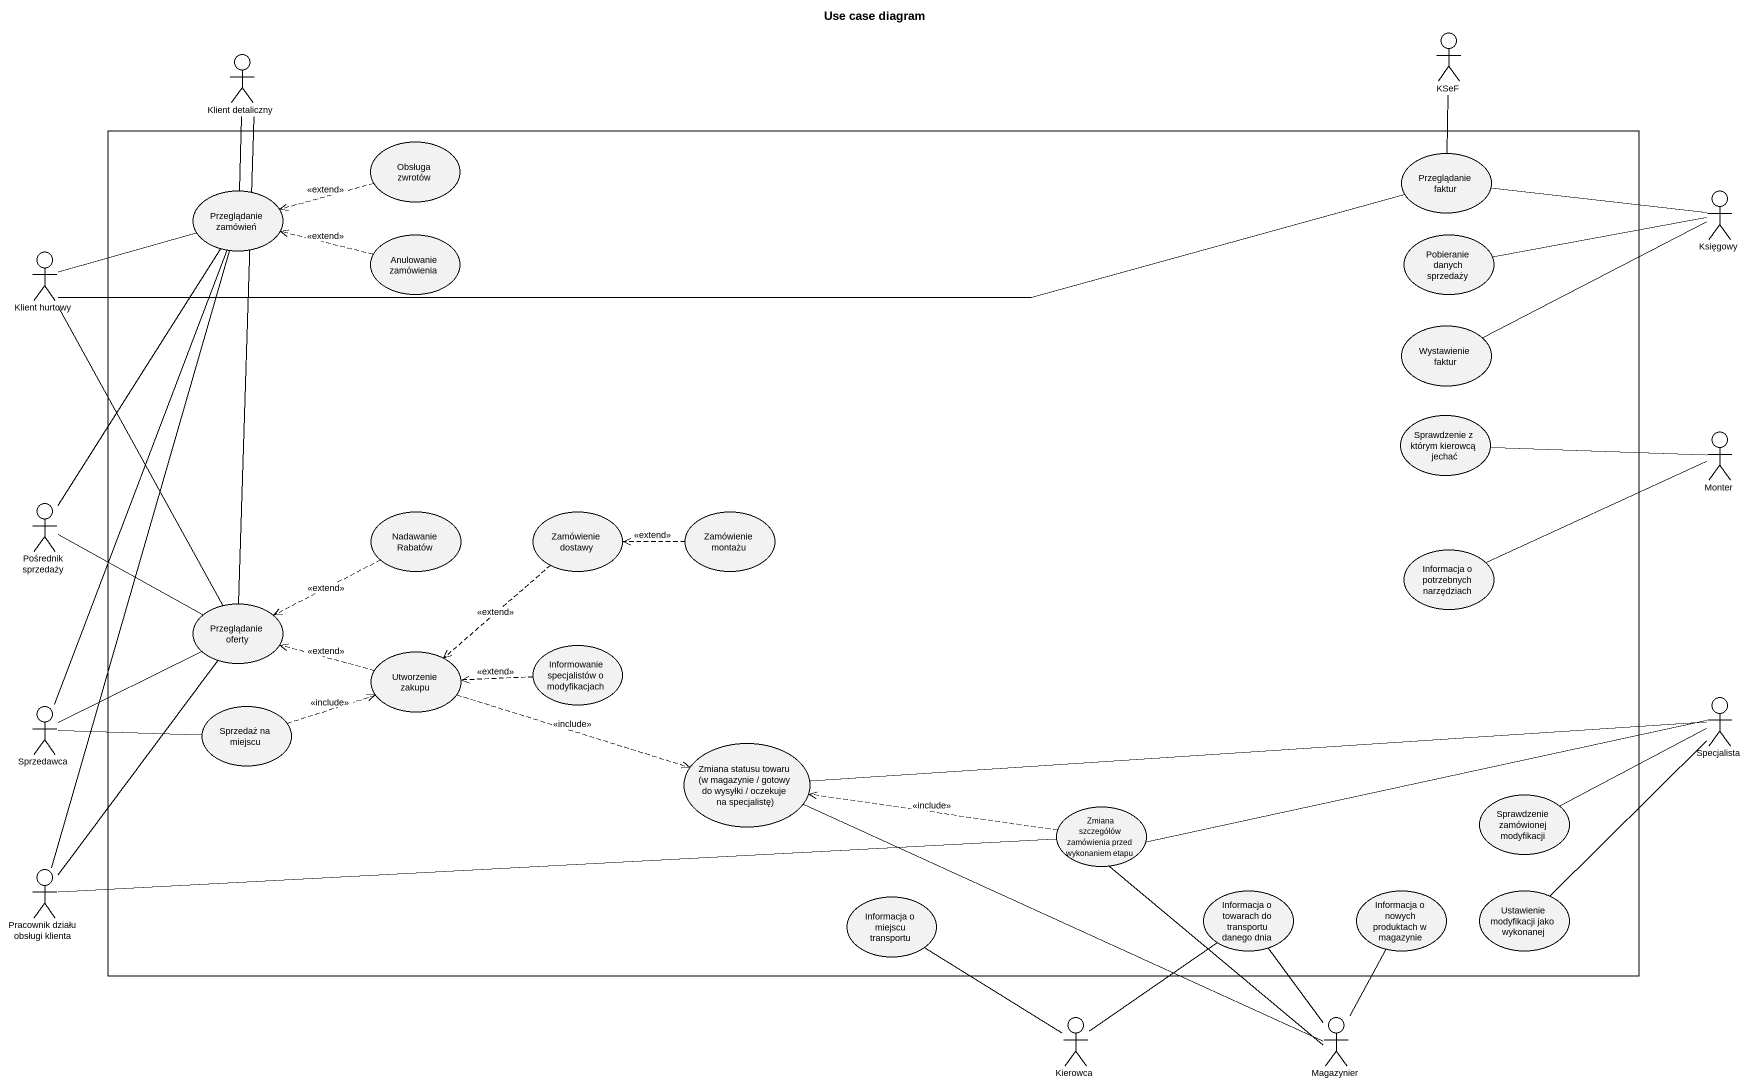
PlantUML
@startuml
title Use case diagram
actor "Klient detaliczny" as Klient_detaliczny
actor KSeF
rectangle " " as rectangle1 {
  usecase "Obsługa zwrotów" as Obsługa_zwrotów
  usecase "Przeglądanie faktur" as Przeglądanie_faktur
  usecase "Przeglądanie zamówień" as Przeglądanie_zamówień
  usecase "Anulowanie zamówienia" as Anulowanie_zamówienia
  usecase "Pobieranie danych sprzedaży" as Pobieranie_danych_sprzedaży
  usecase "Wystawienie faktur" as Wystawienie_faktur
  usecase "Sprawdzenie z którym kierowcą jechać" as Sprawdzenie_z_którym
  usecase "Nadawanie Rabatów" as Nadawanie_Rabatów
  usecase "Zamówienie dostawy" as Zamówienie_dostawy
  usecase "Zamówienie montażu" as Zamówienie_montażu
  usecase "Informacja o potrzebnych narzędziach" as Informacja_o_potrzebnych
  usecase "Przeglądanie oferty" as Przeglądanie_oferty
  usecase "Informowanie specjalistów o modyfikacjach" as Informowanie_specjalistów_o
  usecase "Utworzenie zakupu" as Utworzenie_zakupu
  usecase "Sprzedaż na miejscu" as Sprzedaż_na_miejscu
  usecase "Zmiana statusu towaru (w magazynie / gotowy do wysyłki / oczekuje na specjalistę)" as Zmiana_statusu_towaru_w
  usecase "Sprawdzenie zamówionej modyfikacji" as Sprawdzenie_zamówionej
  usecase "Zmiana szczegółów zamówienia przed wykonaniem etapu" as Zmiana_szczegółów
  usecase "Informacja o miejscu transportu" as Informacja_o_miejscu
  usecase "Informacja o towarach do transportu danego dnia" as Informacja_o_towarach_do
  usecase "Informacja o nowych produktach w magazynie" as Informacja_o_nowych
  usecase "Ustawienie modyfikacji jako wykonanej" as Ustawienie_modyfikacji_jako
}
actor Księgowy
actor "Klient hurtowy" as Klient_hurtowy
actor Monter
actor "Pośrednik sprzedaży" as Pośrednik_sprzedaży
actor Sprzedawca
actor Specjalista
actor "Pracownik działu obsługi klienta" as Pracownik_działu_obsługi
actor Kierowca
actor Magazynier
Klient_detaliczny -- Przeglądanie_zamówień
Klient_detaliczny -- Przeglądanie_oferty
Obsługa_zwrotów .left.> Przeglądanie_zamówień : <<extend>>
Przeglądanie_faktur -up- KSeF
Przeglądanie_faktur -left- Klient_hurtowy
Przeglądanie_zamówień -- Sprzedawca
Księgowy -left- Przeglądanie_faktur
Klient_hurtowy -right- Przeglądanie_zamówień
Klient_hurtowy -- Przeglądanie_oferty
Anulowanie_zamówienia .left.> Przeglądanie_zamówień : <<extend>>
Pobieranie_danych_sprzedaży -right- Księgowy
Wystawienie_faktur -right- Księgowy
Sprawdzenie_z_którym -right- Monter
Monter -left- Informacja_o_potrzebnych
Pośrednik_sprzedaży -up- Przeglądanie_zamówień
Pośrednik_sprzedaży -right- Przeglądanie_oferty
Nadawanie_Rabatów .left.> Przeglądanie_oferty : <<extend>>
Zamówienie_dostawy ..> Utworzenie_zakupu : <<extend>>
Zamówienie_montażu .left.> Zamówienie_dostawy : <<extend>>
Przeglądanie_oferty -left- Sprzedawca
Informowanie_specjalistów_o .left.> Utworzenie_zakupu : <<extend>>
Utworzenie_zakupu .left.> Przeglądanie_oferty : <<extend>>
Utworzenie_zakupu .right.> Zmiana_statusu_towaru_w : <<include>>
Sprzedawca -right- Sprzedaż_na_miejscu
Sprzedaż_na_miejscu .right.> Utworzenie_zakupu : <<include>>
Specjalista -left- Zmiana_statusu_towaru_w
Specjalista -- Ustawienie_modyfikacji_jako
Zmiana_statusu_towaru_w -right- Magazynier
Sprawdzenie_zamówionej -right- Specjalista
Zmiana_szczegółów -right- Specjalista
Zmiana_szczegółów .left.> Zmiana_statusu_towaru_w : <<include>>
Zmiana_szczegółów -left- Pracownik_działu_obsługi
Zmiana_szczegółów -- Magazynier
Pracownik_działu_obsługi -up- Przeglądanie_zamówień
Pracownik_działu_obsługi -up- Przeglądanie_oferty
Informacja_o_miejscu -- Kierowca
Informacja_o_towarach_do -- Kierowca
Informacja_o_towarach_do -- Magazynier
Magazynier -up- Informacja_o_nowych
@enduml
